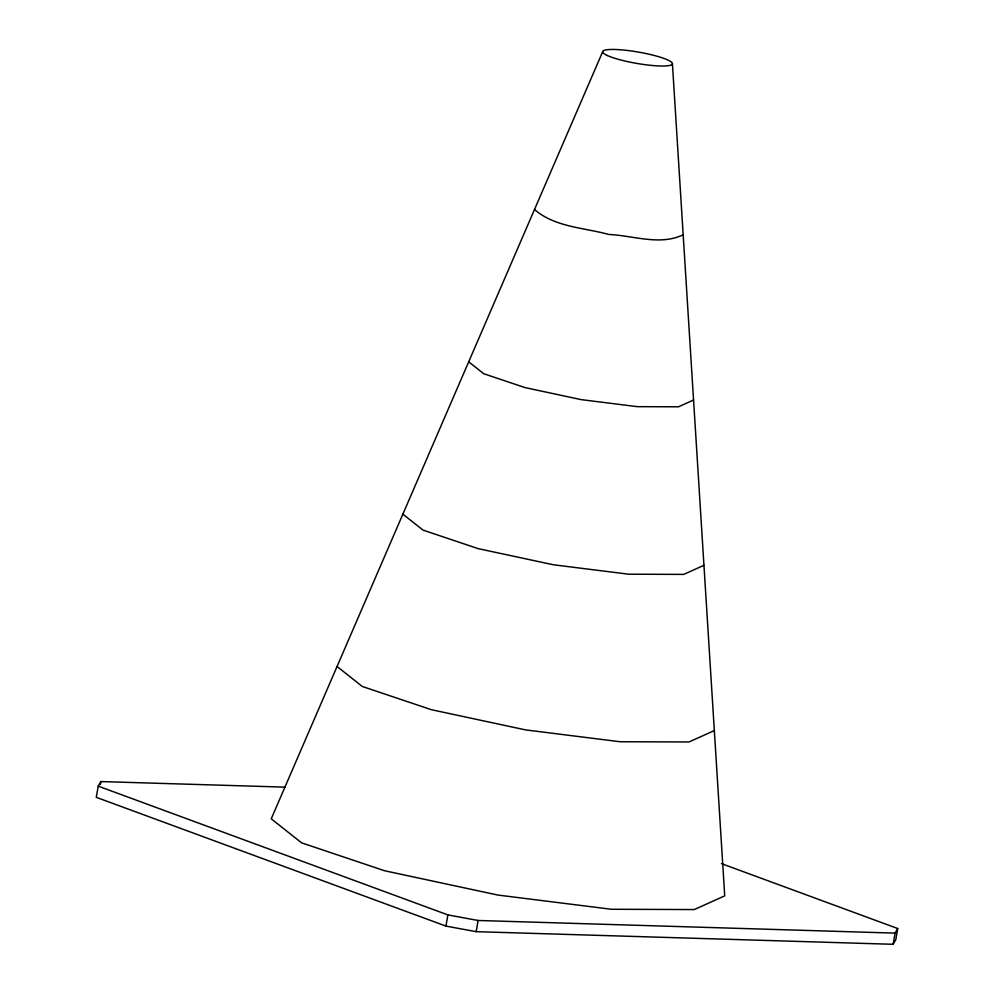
<?xml version="1.0" encoding="UTF-8"?>
<svg xmlns="http://www.w3.org/2000/svg" width="994" height="994" viewBox="0 0 994 994"><rect width="100%" height="100%" fill="white"/><g stroke="black" fill="none" stroke-linecap="round" stroke-linejoin="round"><path stroke-width="1.49" d="M285.328 787.149L100.866 781.57L98.22 786.142L96.269 797.325L445.946 926.097L476.163 931.664L893.134 944.3L895.78 939.728L897.731 928.533L721.433 863.612M100.382 784.365L100.866 781.57M445.946 926.097L447.896 914.915L98.22 786.142M476.163 931.664L478.114 920.481L895.085 933.117L897.731 928.533M893.134 944.3L895.085 933.117M602.637 51.812L271.238 818.82L301.58 842.837L384.554 870.744L497.919 895.06L611.298 909.261L694.309 909.56L724.725 895.855L672.416 63.666M683.176 234.733C660.215 246.027 633.041 235.491 608.825 234.472C584 227.614 554.702 227.191 534.511 209.485M693.563 400.01L678.48 406.807L637.316 406.658L581.092 399.613L524.882 387.561L483.743 373.732L468.696 361.816M703.951 565.3L683.76 574.395L628.643 574.197L553.372 564.766L478.102 548.626L423.022 530.1L402.868 514.146M714.338 730.578L689.028 741.971L619.97 741.735L525.64 729.907L431.334 709.691L362.301 686.469L337.053 666.489M447.896 914.915L478.114 920.481M607.309 55.502A35.399 5.715 9.9 0 0 667.744 65.766A35.399 5.715 9.9 0 0 637.539 51.936A35.399 5.715 9.9 0 0 607.309 55.502"/></g></svg>
